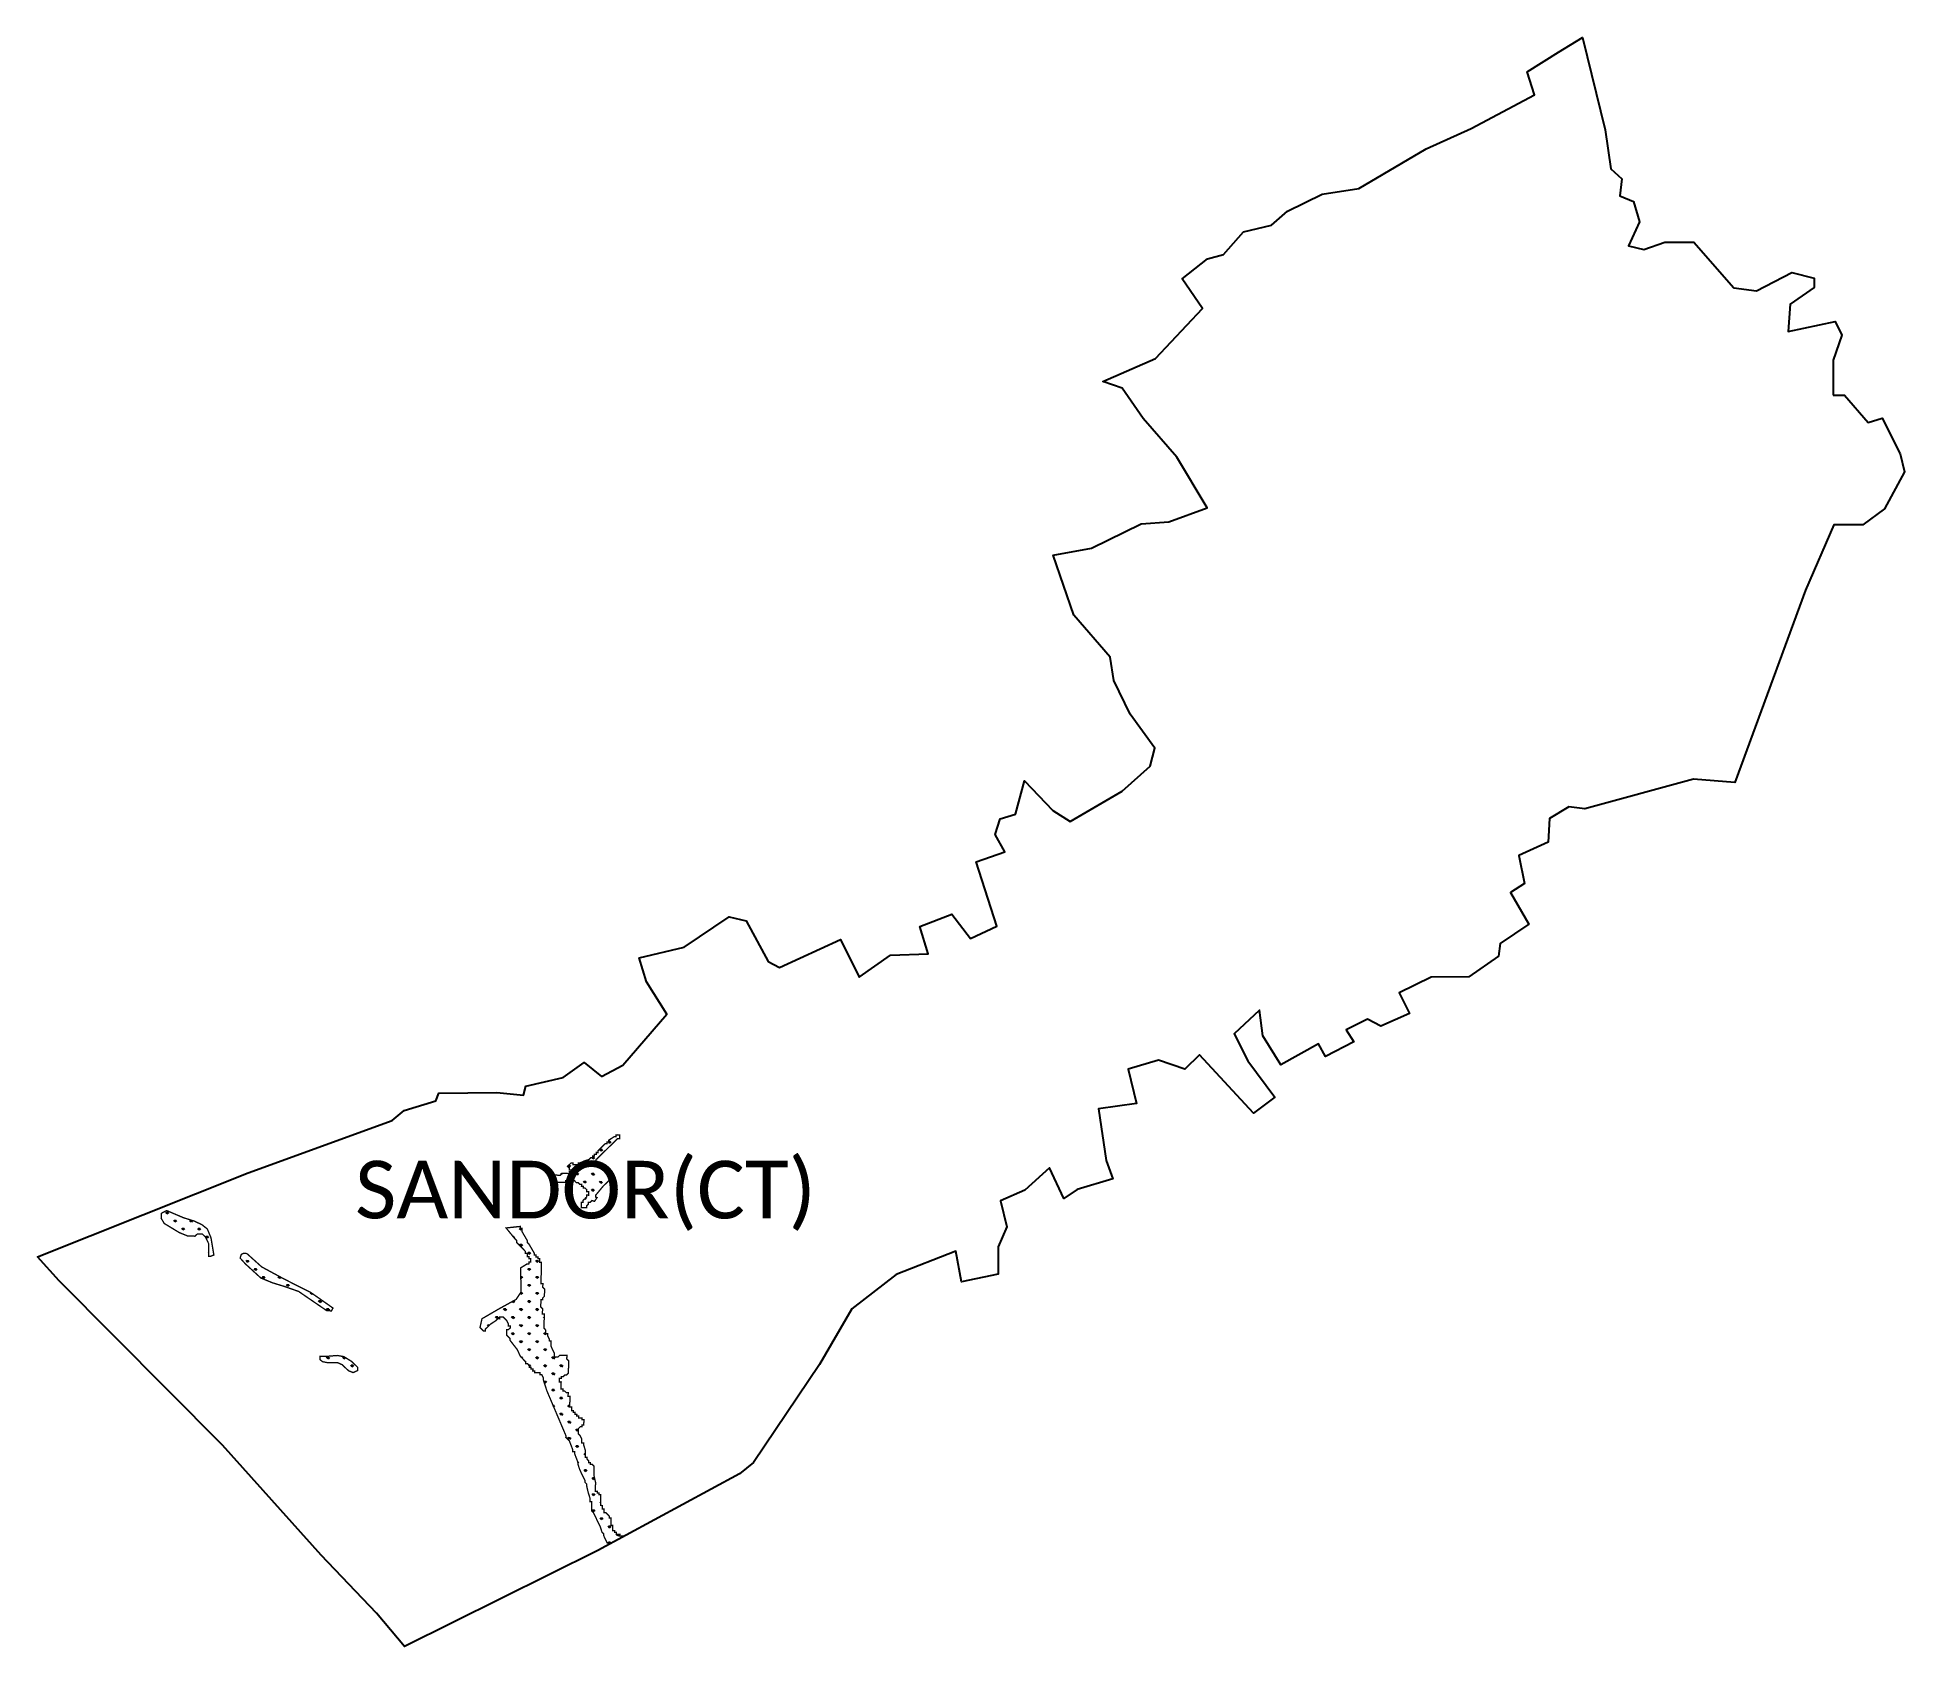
# Model space of a CAD drawing. Header units: metres. Extents: x 266693 to 270862, y 2139909 to 2143501.
import ezdxf

# ---------------------------------------------------------------- set-up
doc = ezdxf.new("R2010")
doc.units = ezdxf.units.M
for name, color, linetype in [('MANGROOVES', 112, 'Continuous'), ('village', 3, 'Continuous'), ('VILLAGE NAME', 250, 'Continuous')]:
    doc.layers.add(name, color=color, linetype=linetype)
doc.styles.get("Standard").update_dxf_attribs({"font": 'simplex.shx'})

msp = doc.modelspace()

# ---------------------------------------------------------------- hatches: boundary and pattern name
at = {"layer": 'MANGROOVES'}
h = msp.add_hatch(dxfattribs=at)
h.set_pattern_fill('GRASS', color=256, angle=-0.7333637)
h.paths.add_polyline_path([(267972, 2140963.9), (267968, 2140964), (267964.1, 2140968), (267940.6, 2140992.2), (267940.6, 2140996.2), (267988.9, 2141043.3), (267992.9, 2141043.3), (267993, 2141047.2), (267993, 2141051.2), (267989.1, 2141051.3), (267985.1, 2141051.3), (267985, 2141047.3), (267981, 2141047.4), (267969, 2141039.6), (267969, 2141035.6), (267965, 2141035.7), (267964.9, 2141031.7), (267961, 2141031.7), (267956.9, 2141027.8), (267952.9, 2141023.9), (267944.8, 2141016), (267944.8, 2141012), (267940.8, 2141012.1), (267940.8, 2141008.1), (267936.8, 2141008.2), (267936.7, 2141004.2), (267932.8, 2141004.2), (267932.7, 2141000.3), (267928.7, 2141000.3), (267924.7, 2140996.4), (267912.7, 2140992.6), (267904.7, 2140988.7), (267900.7, 2140988.7), (267900.7, 2140984.8), (267896.7, 2140984.8), (267892.7, 2140984.9), (267888.7, 2140984.9), (267888.8, 2140988.9), (267884.8, 2140988.9), (267876.8, 2140981.1), (267880.7, 2140977.1), (267880.6, 2140973.1), (267884.6, 2140973), (267884.6, 2140969), (267880.6, 2140969.1), (267880.5, 2140965.1), (267876.6, 2140965.2), (267872.6, 2140965.2), (267868.6, 2140965.3), (267864.6, 2140965.3), (267860.6, 2140961.4), (267856.6, 2140961.4), (267852.6, 2140961.5), (267848.7, 2140961.5), (267844.7, 2140961.6), (267842.7, 2140961.6), (267842.5, 2140949.7), (267844.5, 2140949.7), (267848.5, 2140949.6), (267852.4, 2140945.6), (267856.4, 2140945.5), (267860.4, 2140945.5), (267864.4, 2140945.4), (267868.3, 2140945.4), (267872.3, 2140945.3), (267872.4, 2140949.3), (267876.4, 2140949.3), (267880.3, 2140949.2), (267880.4, 2140953.2), (267884.4, 2140953.1), (267888.3, 2140953.1), (267888.3, 2140949.1), (267892.3, 2140949.1), (267896.2, 2140945), (267900.2, 2140945), (267904.1, 2140940.9), (267908.1, 2140940.9), (267908, 2140936.9), (267912, 2140936.9), (267912, 2140932.9), (267915.9, 2140932.8), (267919.9, 2140928.8), (267919.8, 2140924.8), (267923.8, 2140924.8), (267923.7, 2140920.8), (267923.7, 2140916.8), (267919.7, 2140916.9), (267919.7, 2140912.9), (267911.6, 2140905), (267911.5, 2140901.1), (267907.6, 2140901.1), (267907.5, 2140897.1), (267907.5, 2140893.2), (267907.4, 2140889.2), (267911.4, 2140889.1), (267915.4, 2140889.1), (267919.3, 2140889), (267919.4, 2140893), (267923.4, 2140896.9), (267923.5, 2140900.9), (267927.5, 2140900.9), (267931.5, 2140904.8), (267936.9, 2140902.9), (267942.8, 2140911.5), (267939.5, 2140912.6), (267939.6, 2140916.6), (267955.8, 2140936.3), (267963.8, 2140944.2), (267971.9, 2140952), (267971.9, 2140956), (267975.9, 2140955.9), (267975.9, 2140959.9), (267972, 2140960)])
h = msp.add_hatch(dxfattribs=at)
h.set_pattern_fill('GRASS', color=256)
h.paths.add_polyline_path([(267060.8, 2140850.8), (267043.6, 2140858.9), (267019.3, 2140866.5), (266981.7, 2140882.5), (266970, 2140876.3), (266969.5, 2140865.3), (266976.4, 2140853.7), (267009.8, 2140833.4), (267029.2, 2140825.5), (267044.9, 2140825.3), (267050.1, 2140830), (267061.6, 2140829.9), (267068.2, 2140823.7), (267075.7, 2140808.3), (267075.3, 2140780.4), (267079.7, 2140780.3), (267087.2, 2140783.3), (267080.8, 2140821.6), (267072.7, 2140841.2)])
h = msp.add_hatch(dxfattribs=at)
h.set_pattern_fill('GRASS', color=256)
h.paths.add_polyline_path([(267821, 2140663.5), (267817.1, 2140667.5), (267817.3, 2140683.4), (267821.2, 2140683.4), (267821.3, 2140687.4), (267825.3, 2140691.3), (267825.5, 2140707.2), (267821.6, 2140711.2), (267821.7, 2140719.2), (267817.7, 2140719.2), (267818.3, 2140767), (267814.4, 2140767), (267814.5, 2140775), (267810.5, 2140775), (267810.5, 2140779), (267806.5, 2140779.1), (267806.6, 2140783), (267802.6, 2140783.1), (267802.7, 2140787.1), (267791, 2140807.1), (267787.1, 2140811.1), (267787.1, 2140815.1), (267775.4, 2140835.2), (267775.5, 2140843.1), (267771.6, 2140843.2), (267771.6, 2140847.1), (267739.7, 2140843.6), (267759.3, 2140819.5), (267763.3, 2140815.4), (267763.2, 2140811.4), (267775, 2140799.4), (267778.9, 2140795.3), (267782.8, 2140791.3), (267782.8, 2140787.3), (267786.8, 2140787.3), (267786.7, 2140779.3), (267790.6, 2140779.3), (267790.6, 2140775.3), (267794.6, 2140775.2), (267794.5, 2140767.3), (267790.5, 2140767.3), (267790.4, 2140763.3), (267786.5, 2140763.4), (267772, 2140754.4), (267773.1, 2140700.9), (267762.1, 2140684.2), (267723.5, 2140662.9), (267685.8, 2140641), (267681.4, 2140621.3), (267689.1, 2140613.5), (267693, 2140613.4), (267693.1, 2140617.4), (267701.1, 2140625.2), (267705.2, 2140629.2), (267717.2, 2140637), (267721.2, 2140640.9), (267725.2, 2140640.8), (267725.3, 2140644.8), (267733.2, 2140644.7), (267737.1, 2140640.7), (267741.1, 2140636.7), (267744.9, 2140628.7), (267744.9, 2140624.7), (267748.9, 2140624.6), (267748.8, 2140620.6), (267744.8, 2140616.7), (267740.8, 2140616.8), (267740.7, 2140604.8), (267748.5, 2140596.8), (267748.5, 2140592.8), (267764.1, 2140572.7), (267771.9, 2140556.7), (267775.8, 2140552.7), (267779.7, 2140548.6), (267783.7, 2140544.6), (267783.6, 2140540.6), (267787.6, 2140540.6), (267791.5, 2140536.5), (267791.5, 2140532.6), (267795.4, 2140532.5), (267795.4, 2140528.5), (267799.4, 2140528.5), (267799.3, 2140524.5), (267803.3, 2140524.5), (267803.2, 2140520.5), (267815.2, 2140520.3), (267815.1, 2140516.3), (267819.1, 2140516.3), (267823, 2140508.3), (267822.9, 2140504.3), (267830.6, 2140480.3), (267873.1, 2140380.3), (267873, 2140376.3), (267876.9, 2140372.3), (267880.9, 2140368.3), (267888.6, 2140348.3), (267888.5, 2140344.3), (267892.5, 2140344.3), (267892.4, 2140340.3), (267900.1, 2140320.3), (267900.1, 2140316.3), (267903.9, 2140304.3), (267915.5, 2140280.3), (267915.5, 2140276.3), (267919.4, 2140272.3), (267919.4, 2140268.3), (267923.1, 2140252.4), (267927, 2140240.4), (267926.9, 2140232.4), (267930.8, 2140232.4), (267930.6, 2140212.5), (267934.5, 2140208.4), (267938.4, 2140200.4), (267946.1, 2140184.4), (267950, 2140176.4), (267953.8, 2140164.4), (267957.8, 2140160.4), (267957.7, 2140156.4), (267965.5, 2140140.4), (267969.4, 2140140.4), (267969.4, 2140137.1), (268003.9, 2140155.8), (267993.5, 2140156), (267993.6, 2140159.9), (267985.6, 2140160), (267985.7, 2140164), (267981.7, 2140164.1), (267981.7, 2140168.1), (267977.7, 2140168.1), (267977.9, 2140180), (267973.9, 2140180.1), (267974.1, 2140196), (267970.1, 2140196.1), (267970.2, 2140200), (267966.3, 2140204.1), (267962.3, 2140208.1), (267958.4, 2140208.1), (267958.5, 2140216.1), (267954.5, 2140216.1), (267954.6, 2140224.1), (267950.6, 2140224.2), (267950.9, 2140248), (267946.9, 2140248.1), (267947, 2140252.1), (267943, 2140252.1), (267943.1, 2140256.1), (267939.1, 2140256.1), (267939.3, 2140276), (267935.6, 2140292), (267935.8, 2140311.9), (267931.9, 2140315.9), (267927.9, 2140316), (267928, 2140319.9), (267924, 2140320), (267924, 2140324), (267920.1, 2140328), (267920.2, 2140332), (267916.2, 2140332), (267916.4, 2140347.9), (267912.6, 2140359.9), (267912.6, 2140363.9), (267908.6, 2140364), (267908.7, 2140371.9), (267904.9, 2140379.9), (267900.9, 2140383.9), (267901.1, 2140395.9), (267905.1, 2140399.8), (267909.1, 2140399.8), (267909.2, 2140403.7), (267913.1, 2140403.7), (267913.3, 2140415.6), (267909.3, 2140415.7), (267909.4, 2140419.6), (267901.4, 2140419.7), (267901.5, 2140423.7), (267897.5, 2140423.8), (267897.5, 2140427.8), (267893.6, 2140427.8), (267893.6, 2140431.8), (267889.6, 2140431.8), (267889.7, 2140435.8), (267885.7, 2140435.9), (267885.8, 2140443.8), (267881.8, 2140443.9), (267882.1, 2140467.7), (267878.1, 2140467.8), (267878.3, 2140475.7), (267874.3, 2140475.8), (267870.3, 2140479.8), (267866.4, 2140479.9), (267866.4, 2140483.9), (267862.4, 2140483.9), (267862.6, 2140499.8), (267858.7, 2140499.9), (267858.8, 2140507.8), (267862.7, 2140507.8), (267862.8, 2140511.8), (267866.8, 2140511.7), (267870.8, 2140515.6), (267874.8, 2140515.6), (267878.8, 2140519.5), (267879.2, 2140547.4), (267875.2, 2140551.4), (267875.3, 2140559.3), (267859.4, 2140559.5), (267855.4, 2140555.6), (267847.4, 2140555.7), (267847.6, 2140563.7), (267843.7, 2140571.7), (267839.8, 2140579.7), (267840, 2140591.6), (267836, 2140591.7), (267836, 2140595.7), (267832.2, 2140603.7), (267832.2, 2140607.6), (267828.2, 2140607.7), (267828.3, 2140615.6), (267824.4, 2140619.7), (267824.8, 2140651.5), (267820.8, 2140651.6)])
h = msp.add_hatch(dxfattribs=at)
h.set_pattern_fill('GRASS', color=256)
h.paths.add_polyline_path([(267194, 2140756.7), (267160.9, 2140786.5), (267153.8, 2140787.2), (267148.3, 2140784.6), (267145.9, 2140776.4), (267157.5, 2140763.5), (267192, 2140732), (267217.8, 2140721.3), (267243.9, 2140713.3), (267276.5, 2140701.9), (267305.1, 2140682.3), (267339.5, 2140658.8), (267349.7, 2140658.6), (267353.2, 2140664.8), (267303.6, 2140699.6), (267244.3, 2140729.5)])
h = msp.add_hatch(dxfattribs=at)
h.set_pattern_fill('GRASS', color=256)
h.paths.add_polyline_path([(267377.3, 2140556.5), (267362.4, 2140559), (267336.1, 2140556.8), (267324.2, 2140557.4), (267324.1, 2140550), (267329.5, 2140545.3), (267340.5, 2140543), (267364, 2140542.7), (267373.4, 2140538.5), (267387.8, 2140525), (267398, 2140520.8), (267408, 2140525.3), (267408.1, 2140532.8), (267394.5, 2140545.8)])

# ---------------------------------------------------------------- linework, layer by layer
at = {"layer": 'MANGROOVES', "const_width": 2.98}
for points in [[(267940.6, 2140992.2), (267940.6, 2140996.2), (267988.9, 2141043.3), (267992.9, 2141043.3), (267993, 2141047.2), (267993, 2141051.2), (267989.1, 2141051.3), (267985.1, 2141051.3), (267985, 2141047.3), (267981, 2141047.4), (267969, 2141039.6), (267969, 2141035.6), (267965, 2141035.7), (267964.9, 2141031.7), (267961, 2141031.7), (267956.9, 2141027.8), (267952.9, 2141023.9), (267944.8, 2141016), (267944.8, 2141012), (267940.8, 2141012.1), (267940.8, 2141008.1), (267936.8, 2141008.2), (267936.7, 2141004.2), (267932.8, 2141004.2), (267932.7, 2141000.3), (267928.7, 2141000.3), (267924.7, 2140996.4), (267912.7, 2140992.6), (267904.7, 2140988.7), (267900.7, 2140988.7), (267900.7, 2140984.8), (267896.7, 2140984.8), (267892.7, 2140984.9), (267888.7, 2140984.9), (267888.8, 2140988.9), (267884.8, 2140988.9), (267876.8, 2140981.1), (267880.7, 2140977.1), (267880.6, 2140973.1), (267884.6, 2140973), (267884.6, 2140969), (267880.6, 2140969.1), (267880.5, 2140965.1), (267876.6, 2140965.2), (267872.6, 2140965.2), (267868.6, 2140965.3), (267864.6, 2140965.3), (267860.6, 2140961.4), (267856.6, 2140961.4), (267852.6, 2140961.5), (267848.7, 2140961.5), (267844.7, 2140961.6), (267842.7, 2140961.6), (267842.5, 2140949.7), (267844.5, 2140949.7), (267848.5, 2140949.6), (267852.4, 2140945.6), (267856.4, 2140945.5), (267860.4, 2140945.5), (267864.4, 2140945.4), (267868.3, 2140945.4), (267872.3, 2140945.3), (267872.4, 2140949.3), (267876.4, 2140949.3), (267880.3, 2140949.2), (267880.4, 2140953.2), (267884.4, 2140953.1), (267888.3, 2140953.1), (267888.3, 2140949.1), (267892.3, 2140949.1), (267896.2, 2140945), (267900.2, 2140945), (267904.1, 2140940.9), (267908.1, 2140940.9), (267908, 2140936.9), (267912, 2140936.9), (267912, 2140932.9), (267915.9, 2140932.8), (267919.9, 2140928.8), (267919.8, 2140924.8), (267923.8, 2140924.8), (267923.7, 2140920.8), (267923.7, 2140916.8), (267919.7, 2140916.9), (267919.7, 2140912.9), (267911.6, 2140905), (267911.5, 2140901.1), (267907.6, 2140901.1), (267907.5, 2140897.1), (267907.5, 2140893.2), (267907.4, 2140889.2), (267911.4, 2140889.1), (267915.4, 2140889.1), (267919.3, 2140889), (267919.4, 2140893), (267923.4, 2140896.9), (267923.5, 2140900.9), (267927.5, 2140900.9), (267931.5, 2140904.8), (267936.9, 2140902.9), (267942.8, 2140911.5), (267939.5, 2140912.6), (267939.6, 2140916.6), (267955.8, 2140936.3), (267963.8, 2140944.2), (267971.9, 2140952), (267971.9, 2140956), (267975.9, 2140955.9), (267975.9, 2140959.9), (267972, 2140960), (267972, 2140963.9), (267968, 2140964), (267964.1, 2140968)], [(266970, 2140876.3), (266981.7, 2140882.5), (267019.3, 2140866.5), (267043.6, 2140858.9), (267060.8, 2140850.8), (267072.7, 2140841.2), (267080.8, 2140821.6), (267087.2, 2140783.3), (267079.7, 2140780.3), (267075.3, 2140780.4), (267075.7, 2140808.3), (267068.2, 2140823.7), (267061.6, 2140829.9), (267050.1, 2140830), (267044.9, 2140825.3), (267029.2, 2140825.5), (267009.8, 2140833.4), (266976.4, 2140853.7), (266969.5, 2140865.3)], [(267160.9, 2140786.5), (267194, 2140756.7), (267244.3, 2140729.5), (267303.6, 2140699.6), (267353.2, 2140664.8), (267349.7, 2140658.6), (267339.5, 2140658.8), (267305.1, 2140682.3), (267276.5, 2140701.9), (267243.9, 2140713.3), (267217.8, 2140721.3), (267192, 2140732), (267157.5, 2140763.5), (267145.9, 2140776.4), (267148.3, 2140784.6), (267153.8, 2140787.2)], [(267336.1, 2140556.8), (267362.4, 2140559), (267377.3, 2140556.5), (267394.5, 2140545.8), (267408.1, 2140532.8), (267408, 2140525.3), (267398, 2140520.8), (267387.8, 2140525), (267373.4, 2140538.5), (267364, 2140542.7), (267340.5, 2140543), (267329.5, 2140545.3), (267324.1, 2140550), (267324.2, 2140557.4)]]:
    msp.add_lwpolyline(points, close=True, dxfattribs=at)
msp.add_lwpolyline([(268003.9, 2140155.8), (267993.5, 2140156), (267993.6, 2140159.9), (267985.6, 2140160), (267985.7, 2140164), (267981.7, 2140164.1), (267981.7, 2140168.1), (267977.7, 2140168.1), (267977.9, 2140180), (267973.9, 2140180.1), (267974.1, 2140196), (267970.1, 2140196.1), (267970.2, 2140200), (267966.3, 2140204.1), (267962.3, 2140208.1), (267958.4, 2140208.1), (267958.5, 2140216.1), (267954.5, 2140216.1), (267954.6, 2140224.1), (267950.6, 2140224.2), (267950.9, 2140248), (267946.9, 2140248.1), (267947, 2140252.1), (267943, 2140252.1), (267943.1, 2140256.1), (267939.1, 2140256.1), (267939.3, 2140276), (267935.6, 2140292), (267935.8, 2140311.9), (267931.9, 2140315.9), (267927.9, 2140316), (267928, 2140319.9), (267924, 2140320), (267924, 2140324), (267920.1, 2140328), (267920.2, 2140332), (267916.2, 2140332), (267916.4, 2140347.9), (267912.6, 2140359.9), (267912.6, 2140363.9), (267908.6, 2140364), (267908.7, 2140371.9), (267904.9, 2140379.9), (267900.9, 2140383.9), (267901.1, 2140395.9), (267905.1, 2140399.8), (267909.1, 2140399.8), (267909.2, 2140403.7), (267913.1, 2140403.7), (267913.3, 2140415.6), (267909.3, 2140415.7), (267909.4, 2140419.6), (267901.4, 2140419.7), (267901.5, 2140423.7), (267897.5, 2140423.8), (267897.5, 2140427.8), (267893.6, 2140427.8), (267893.6, 2140431.8), (267889.6, 2140431.8), (267889.7, 2140435.8), (267885.7, 2140435.9), (267885.8, 2140443.8), (267881.8, 2140443.9), (267882.1, 2140467.7), (267878.1, 2140467.8), (267878.3, 2140475.7), (267874.3, 2140475.8), (267870.3, 2140479.8), (267866.4, 2140479.9), (267866.4, 2140483.9), (267862.4, 2140483.9), (267862.6, 2140499.8), (267858.7, 2140499.9), (267858.8, 2140507.8), (267862.7, 2140507.8), (267862.8, 2140511.8), (267866.8, 2140511.7), (267870.8, 2140515.6), (267874.8, 2140515.6), (267878.8, 2140519.5), (267879.2, 2140547.4), (267875.2, 2140551.4), (267875.3, 2140559.3), (267859.4, 2140559.5), (267855.4, 2140555.6), (267847.4, 2140555.7), (267847.6, 2140563.7), (267843.7, 2140571.7), (267839.8, 2140579.7), (267840, 2140591.6), (267836, 2140591.7), (267836, 2140595.7), (267832.2, 2140603.7), (267832.2, 2140607.6), (267828.2, 2140607.7), (267828.3, 2140615.6), (267824.4, 2140619.7), (267824.8, 2140651.5), (267820.8, 2140651.6), (267821, 2140663.5), (267817.1, 2140667.5), (267817.3, 2140683.4), (267821.2, 2140683.4), (267821.3, 2140687.4), (267825.3, 2140691.3), (267825.5, 2140707.2), (267821.6, 2140711.2), (267821.7, 2140719.2), (267817.7, 2140719.2), (267818.3, 2140767), (267814.4, 2140767), (267814.5, 2140775), (267810.5, 2140775), (267810.5, 2140779), (267806.5, 2140779.1), (267806.6, 2140783), (267802.6, 2140783.1), (267802.7, 2140787.1), (267791, 2140807.1), (267787.1, 2140811.1), (267787.1, 2140815.1), (267775.4, 2140835.2), (267775.5, 2140843.1), (267771.6, 2140843.2), (267771.6, 2140847.1), (267739.7, 2140843.6), (267759.3, 2140819.5), (267763.3, 2140815.4), (267763.2, 2140811.4), (267775, 2140799.4), (267778.9, 2140795.3), (267782.8, 2140791.3), (267782.8, 2140787.3), (267786.8, 2140787.3), (267786.7, 2140779.3), (267790.6, 2140779.3), (267790.6, 2140775.3), (267794.6, 2140775.2), (267794.5, 2140767.3), (267790.5, 2140767.3), (267790.4, 2140763.3), (267786.5, 2140763.4), (267772, 2140754.4), (267773.1, 2140700.9), (267762.1, 2140684.2), (267723.5, 2140662.9), (267685.8, 2140641), (267681.4, 2140621.3), (267689.1, 2140613.5), (267693, 2140613.4), (267693.1, 2140617.4), (267701.1, 2140625.2), (267705.2, 2140629.2), (267717.2, 2140637), (267721.2, 2140640.9), (267725.2, 2140640.8), (267725.3, 2140644.8), (267733.2, 2140644.7), (267737.1, 2140640.7), (267741.1, 2140636.7), (267744.9, 2140628.7), (267744.9, 2140624.7), (267748.9, 2140624.6), (267748.8, 2140620.6), (267744.8, 2140616.7), (267740.8, 2140616.8), (267740.7, 2140604.8), (267748.5, 2140596.8), (267748.5, 2140592.8), (267764.1, 2140572.7), (267771.9, 2140556.7), (267775.8, 2140552.7), (267779.7, 2140548.6), (267783.7, 2140544.6), (267783.6, 2140540.6), (267787.6, 2140540.6), (267791.5, 2140536.5), (267791.5, 2140532.6), (267795.4, 2140532.5), (267795.4, 2140528.5), (267799.4, 2140528.5), (267799.3, 2140524.5), (267803.3, 2140524.5), (267803.2, 2140520.5), (267815.2, 2140520.3), (267815.1, 2140516.3), (267819.1, 2140516.3), (267823, 2140508.3), (267822.9, 2140504.3), (267830.6, 2140480.3), (267873.1, 2140380.3), (267873, 2140376.3), (267876.9, 2140372.3), (267880.9, 2140368.3), (267888.6, 2140348.3), (267888.5, 2140344.3), (267892.5, 2140344.3), (267892.4, 2140340.3), (267900.1, 2140320.3), (267900.1, 2140316.3), (267903.9, 2140304.3), (267915.5, 2140280.3), (267915.5, 2140276.3), (267919.4, 2140272.3), (267919.4, 2140268.3), (267923.1, 2140252.4), (267927, 2140240.4), (267926.9, 2140232.4), (267930.8, 2140232.4), (267930.6, 2140212.5), (267934.5, 2140208.4), (267938.4, 2140200.4), (267946.1, 2140184.4), (267950, 2140176.4), (267953.8, 2140164.4), (267957.8, 2140160.4), (267957.7, 2140156.4), (267965.5, 2140140.4), (267969.4, 2140140.4), (267969.4, 2140137.1)], dxfattribs=at)
at = {"layer": 'village', "flags": 128}
msp.add_lwpolyline([(267952.9, 2141181.8), (267999.9, 2141207.1)], dxfattribs=at)
at = {"layer": 'village'}
for points in [[(267999.9, 2141207.1, 0), (268098.5, 2141320.8, 0), (268053.1, 2141392.8, 0), (268036.8, 2141446.4, 0), (268137.5, 2141470.3, 0), (268237.3, 2141538.2, 0), (268275.3, 2141529.5, 0), (268324.7, 2141438.7, 0), (268349.9, 2141425, 0), (268486.3, 2141487.7, 0), (268528.2, 2141403.4, 0), (268597.5, 2141452.2, 0), (268681.9, 2141455.8, 0), (268663.2, 2141516.4, 0), (268734.5, 2141543.8, 0), (268776.2, 2141490, 0), (268835.5, 2141517.3, 0), (268789, 2141661.2, 0), (268852.9, 2141683.2, 0), (268831.2, 2141722.1, 0), (268842.5, 2141757.1, 0), (268876.6, 2141767.4, 0), (268897, 2141841.9, 0), (268960.4, 2141775.7, 0), (268999, 2141750.9, 0), (269115.4, 2141818.6, 0), (269177.3, 2141874.1, 0), (269187.7, 2141914.7, 0), (269132.8, 2141990.7, 0), (269096.5, 2142065.6, 0), (269088.2, 2142117.5, 0), (269007.4, 2142211.1, 0), (268961.1, 2142345.1, 0), (269046.3, 2142361.3, 0), (269157.5, 2142415.2, 0), (269219.1, 2142420.1, 0), (269305.1, 2142450.7, 0), (269237.2, 2142564, 0), (269162, 2142650.4, 0), (269115.3, 2142718.2, 0), (269071.6, 2142732.7, 0), (269189.6, 2142784.3, 0), (269294.2, 2142895.6, 0), (269249.1, 2142962.3, 0), (269305.8, 2143006.5, 0), (269341.6, 2143016.8, 0), (269386.3, 2143066.7, 0), (269448.3, 2143082.1, 0), (269484.1, 2143113.1, 0), (269561.4, 2143151.1, 0), (269643.7, 2143163.5, 0), (269793.9, 2143252.2, 0), (269894.6, 2143297.8, 0), (270035.5, 2143372.8, 0), (270019, 2143424, 0), (270089.3, 2143468.1, 0), (270142.7, 2143501.1, 0), (270193.7, 2143294.5, 0), (270206.2, 2143207.6, 0), (270230.4, 2143185.6, 0), (270226.3, 2143147.1, 0), (270256.5, 2143135.1, 0), (270270, 2143089.5, 0), (270245.9, 2143036.1, 0), (270279.9, 2143027.9, 0), (270326.5, 2143043.7, 0), (270391.2, 2143043.9, 0), (270480.6, 2142941.8, 0), (270531.3, 2142935, 0), (270610.1, 2142976.1, 0), (270660.1, 2142963.3, 0), (270660.2, 2142942.6, 0), (270606.7, 2142905.9, 0), (270602.1, 2142844.3, 0), (270707, 2142866.7, 0), (270721.5, 2142836.2, 0), (270702.5, 2142780.9, 0), (270702.7, 2142702.8, 0)], [(270702.7, 2142702.8, 0), (270727.6, 2142702.4, 0), (270780.9, 2142641.3, 0), (270812.1, 2142651.5, 0), (270852.1, 2142571.5, 0), (270862.1, 2142531.1, 0), (270817.3, 2142448.4, 0), (270768.8, 2142412.9, 0), (270704.3, 2142412.9, 0), (270640.4, 2142267.4, 0), (270482.7, 2141837.8, 0), (270391, 2141845.5, 0), (270148.2, 2141779, 0), (270112, 2141783.6, 0), (270069, 2141757.2, 0), (270066.2, 2141704.4, 0), (270000.8, 2141675.1, 0), (270013, 2141612.4, 0), (269981.9, 2141592.2, 0), (270023, 2141521.9, 0), (269959.1, 2141478.4, 0), (269955.3, 2141450.5, 0), (269888.8, 2141403.9, 0), (269804.7, 2141403.6, 0), (269733.9, 2141368.3, 0), (269756.4, 2141322.1, 0), (269692.9, 2141293.8, 0), (269662.8, 2141309.5, 0), (269615.4, 2141286, 0), (269632.6, 2141258.9, 0), (269569, 2141226, 0), (269553.4, 2141254.4, 0), (269469.3, 2141208.1, 0), (269428.8, 2141272.2, 0), (269421.7, 2141330.1, 0), (269365.2, 2141276.8, 0), (269395.6, 2141216.4, 0), (269455.6, 2141135.9, 0), (269408.5, 2141100, 0), (269287.9, 2141229.9, 0), (269255.1, 2141198.3, 0), (269196.1, 2141218, 0), (269128.5, 2141198.3, 0), (269147.4, 2141121.8, 0), (269062.2, 2141109.9, 0), (269079.3, 2140994, 0), (269094.2, 2140953.1, 0), (269014.7, 2140929.4, 0), (268984.5, 2140909.5, 0), (268952.9, 2140977.9, 0), (268897.7, 2140928.3, 0), (268843.3, 2140903.9, 0), (268857.8, 2140846.5, 0), (268838.2, 2140801.4, 0), (268838.6, 2140740.3, 0), (268756.5, 2140723.4, 0), (268743.8, 2140791.9, 0), (268610.5, 2140740, 0), (268511.2, 2140663.3, 0), (268439.5, 2140538.5, 0), (268291.7, 2140320.1, 0), (268260.7, 2140295.2, 0), (267944.2, 2140123.5, 0), (267512.5, 2139909.1, 0), (267450.5, 2139984, 0), (267326.4, 2140113.5, 0), (267106.4, 2140358.6, 0), (266741.6, 2140725.7, 0), (266693.1, 2140779.4, 0), (267163.6, 2140966.9, 0), (267485.5, 2141083.2, 0), (267511.8, 2141105.7, 0), (267582.8, 2141127.4, 0), (267589.4, 2141144.6, 0), (267719.1, 2141145.8, 0), (267778.3, 2141139.9, 0), (267783.7, 2141160.4, 0), (267867.4, 2141179.1, 0), (267913.6, 2141212.6, 0), (267952.9, 2141181.8, 0)]]:
    msp.add_polyline3d(points, dxfattribs=at)

# ---------------------------------------------------------------- texts
at = {"layer": 'VILLAGE NAME', "insert": (267402.5, 2140993.5), "char_height": 128.647, "attachment_point": 1}
msp.add_mtext_dynamic_manual_height_columns('{\\fCalibri|b0|i0|c0|p34;SANDOR(CT)}', width=737.615, gutter_width=643.2, heights=[0], dxfattribs=at)

doc.saveas('drawing.dxf')
